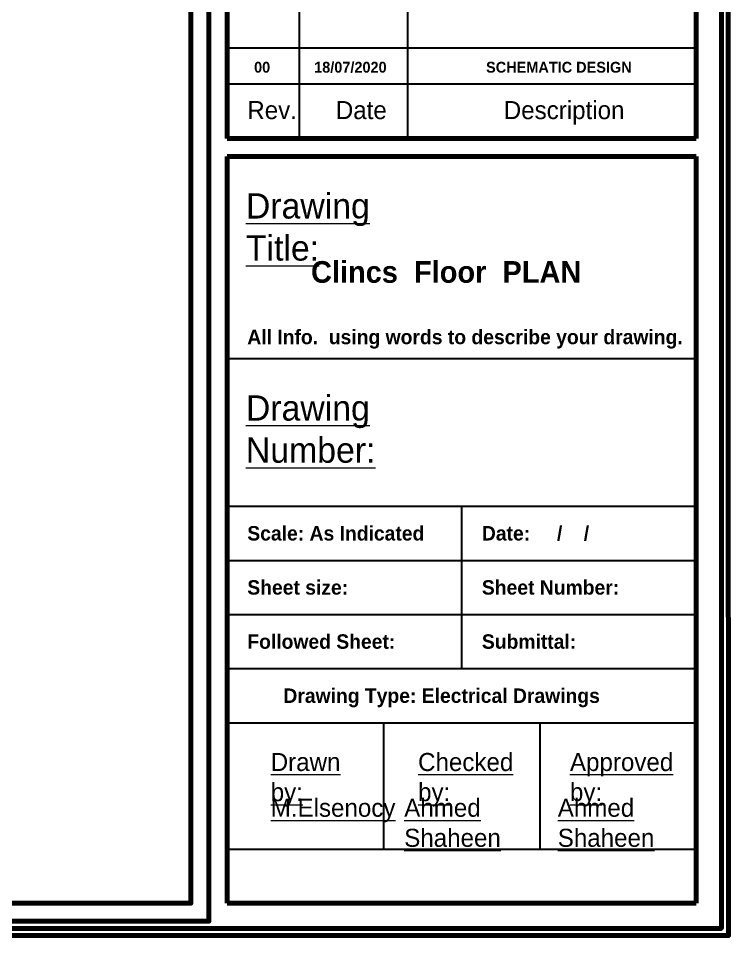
# Model space of a CAD drawing. Header units: metres. Extents: x -22 to 97, y 34 to 77.
# Drawn here: x 22.34 to 34.28, y 34.18 to 49.61 of the extents above; entities that cross this region are included whole.
import ezdxf

# ---------------------------------------------------------------- set-up
doc = ezdxf.new("R2010")
doc.units = ezdxf.units.M
for name, color, linetype, lineweight in [('G-ANNO-TEXT', 231, 'Continuous', 9), ('G-ANNO-TTLB-MEDM', 33, 'Continuous', 70), ('G-ANNO-TTLB-THIN', 151, 'Continuous', 30)]:
    doc.layers.add(name, color=color, linetype=linetype, lineweight=lineweight)
doc.styles.add('Agency FB', font='AGENCYR.TTF', dxfattribs={"height": 7})
doc.styles.add('Agency FB_2', font='AGENCYR.TTF', dxfattribs={"height": 5})
doc.styles.add('Bahnschrift SemiBold', font='', dxfattribs={"height": 4})
doc.styles.add('Bahnschrift SemiBold_2', font='', dxfattribs={"height": 3})
doc.styles.add('Bahnschrift SemiBold_3', font='', dxfattribs={"height": 6})
doc.styles.get('Bahnschrift SemiBold').set_extended_font_data('Bahnschrift SemiBold')
doc.styles.get('Bahnschrift SemiBold_2').set_extended_font_data('Bahnschrift SemiBold')
doc.styles.get('Bahnschrift SemiBold_3').set_extended_font_data('Bahnschrift SemiBold')

msp = doc.modelspace()

# ---------------------------------------------------------------- linework, layer by layer
at = {"layer": 'G-ANNO-TTLB-MEDM'}
for p, q in [((25.54041, 73.20579), (25.54041, 34.42445)), ((25.84381, 47.58788), (25.84381, 57.08386)), ((33.73208, 57.08386), (33.73208, 47.58788)), ((33.73208, 47.58788), (25.84381, 47.58788)), ((25.84381, 47.28449), (25.84381, 34.72784)), ((33.73208, 47.28449), (25.84381, 47.28449)), ((33.73208, 34.72784), (33.73208, 47.28449)), ((25.84381, 34.72784), (33.73208, 34.72784))]:
    msp.add_line(p, q, dxfattribs=at)
for points in [[(-22.31363, 76.99575), (-22.2861, 34.18173), (34.27819, 34.18173), (34.25066, 76.99575)], [(-22.16474, 76.80089), (-22.16474, 34.30309), (34.15683, 34.30309), (34.15683, 76.80089)], [(-22.00789, 76.54085), (25.54041, 76.54085), (25.54041, 34.42445), (-22.00789, 34.42445)], [(-21.7045, 76.20728), (25.23702, 76.20728), (25.23702, 34.72784), (-21.7045, 34.72784)]]:
    msp.add_lwpolyline(points, close=True, dxfattribs=at)
at = {"layer": 'G-ANNO-TTLB-THIN'}
for p, q in [((27.05739, 55.26349), (27.05739, 47.58788)), ((28.87776, 55.26349), (28.87776, 47.58788)), ((33.73208, 49.10486), (25.84381, 49.10486)), ((33.73208, 48.49807), (25.84381, 48.49807)), ((25.84381, 43.88646), (33.73208, 43.88646)), ((25.84381, 41.40253), (33.73208, 41.40253)), ((29.78794, 41.40253), (29.78794, 38.67198)), ((25.84381, 40.49235), (33.73208, 40.49235)), ((25.84381, 39.58216), (33.73208, 39.58216)), ((25.84381, 38.67198), (33.73208, 38.67198)), ((25.84381, 37.76179), (33.73208, 37.76179)), ((28.47323, 37.76179), (28.47323, 35.63803)), ((31.10266, 37.76179), (31.10266, 35.63803)), ((25.84381, 35.63803), (33.73208, 35.63803))]:
    msp.add_line(p, q, dxfattribs=at)

# ---------------------------------------------------------------- texts
at = {"layer": 'G-ANNO-TEXT', "color": 7, "attachment_point": 1}
for s, insert, char_height, width, style in [('00', (26.2987, 48.8752), 0.182037, 0.2724154, 'Bahnschrift SemiBold_2'), ('18/07/2020', (27.30892, 48.8752), 0.182037, 1.5955759, 'Bahnschrift SemiBold_2'), ('SCHEMATIC DESIGN', (30.19972, 48.8752), 0.182037, 3.2154746, 'Bahnschrift SemiBold_2'), ('Rev.', (26.18493, 48.21538), 0.303395, 0.642122, 'Agency FB_2'), ('Date', (27.67293, 48.21538), 0.303395, 0.6810385, 'Agency FB_2'), ('Description', (30.49714, 48.21538), 0.3033951, 1.6928671, 'Agency FB_2'), ('\\LDrawing Title:', (26.16146, 46.66515), 0.4247531, 2.8798199, 'Agency FB'), ('Clincs  Floor  PLAN', (27.25601, 45.52411), 0.3640741, 8.060577, 'Bahnschrift SemiBold_3'), ('All Info.  using words to describe your drawing.', (26.18493, 44.36981), 0.2427161, 8.4010963, 'Bahnschrift SemiBold'), ('\\LDrawing Number:', (26.16146, 43.26713), 0.4247531, 3.6484205, 'Agency FB'), ('Scale: As Indicated', (26.18493, 41.06885), 0.2427161, 3.4149216, 'Bahnschrift SemiBold'), ('Date:     /    /', (30.12907, 41.06885), 0.2427161, 3.1570999, 'Bahnschrift SemiBold'), ('Sheet size: ', (26.18493, 40.15867), 0.2427161, 2.5441652, 'Bahnschrift SemiBold'), ('Sheet Number: ', (30.12907, 40.15867), 0.2427161, 2.9381946, 'Bahnschrift SemiBold'), ('Followed Sheet: ', (26.18493, 39.24848), 0.2427161, 3.21061, 'Bahnschrift SemiBold'), ('Submittal: ', (30.12907, 39.24848), 0.2427161, 2.4663323, 'Bahnschrift SemiBold'), ('Drawing Type: Electrical Drawings', (26.79172, 38.3383), 0.2427161, 6.5476987, 'Bahnschrift SemiBold'), ('\\LDrawn by:', (26.57862, 37.25348), 0.3033951, 1.483691, 'Agency FB_2'), ('\\LChecked by:', (29.05635, 37.25348), 0.3033951, 1.7512418, 'Agency FB_2'), ('\\LApproved by:', (31.60993, 37.25348), 0.3033951, 1.9215015, 'Agency FB_2'), ('{\\LM.Elsenocy}', (26.57862, 36.48432), 0.3033951, 1.483691, 'Agency FB_2'), ('{\\LAhmed Shaheen}', (28.82331, 36.48432), 0.3033951, 2.6902111, 'Agency FB_2'), ('{\\LAhmed Shaheen}', (31.40471, 36.48432), 0.3033951, 2.6902111, 'Agency FB_2')]:
    msp.add_mtext(s, dxfattribs=dict(at, insert=insert, char_height=char_height, width=width, style=style))

doc.saveas('drawing.dxf')
